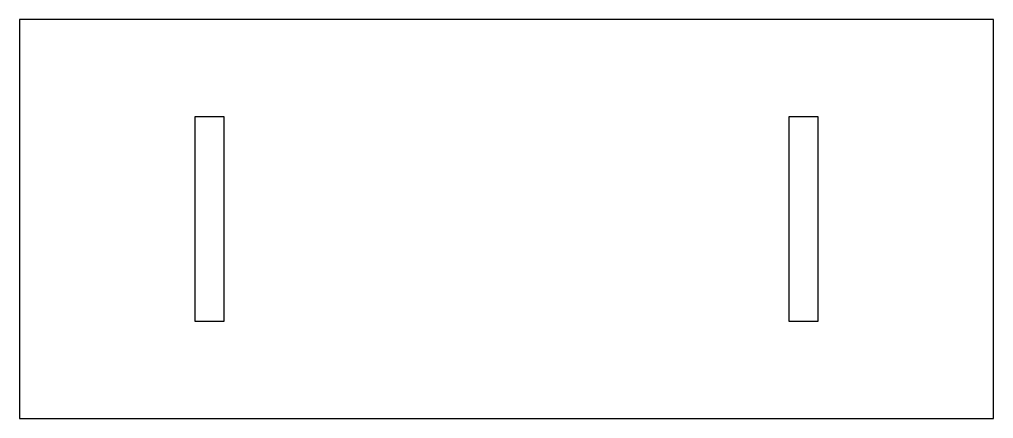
# Model space of a CAD drawing. Header units: millimetres. Extents: x -50 to 50, y -20 to 20.
import ezdxf

# ---------------------------------------------------------------- set-up
doc = ezdxf.new("R2010")
doc.units = ezdxf.units.MM

msp = doc.modelspace()

# ---------------------------------------------------------------- linework, layer by layer
at = {"color": 7, "linetype": 'Continuous', "lineweight": 25}
for p, q in [((-50, 20.5), (-50, -20.5)), ((50, 20.5), (-50, 20.5)), ((50, -20.5), (50, 20.5)), ((-32, 10.5), (-32, -10.5)), ((-29, 10.5), (-32, 10.5)), ((-29, -10.5), (-29, 10.5)), ((29, 10.5), (29, -10.5)), ((32, 10.5), (29, 10.5)), ((32, -10.5), (32, 10.5)), ((-32, -10.5), (-29, -10.5)), ((29, -10.5), (32, -10.5)), ((-50, -20.5), (50, -20.5))]:
    msp.add_line(p, q, dxfattribs=at)

doc.saveas('drawing.dxf')
